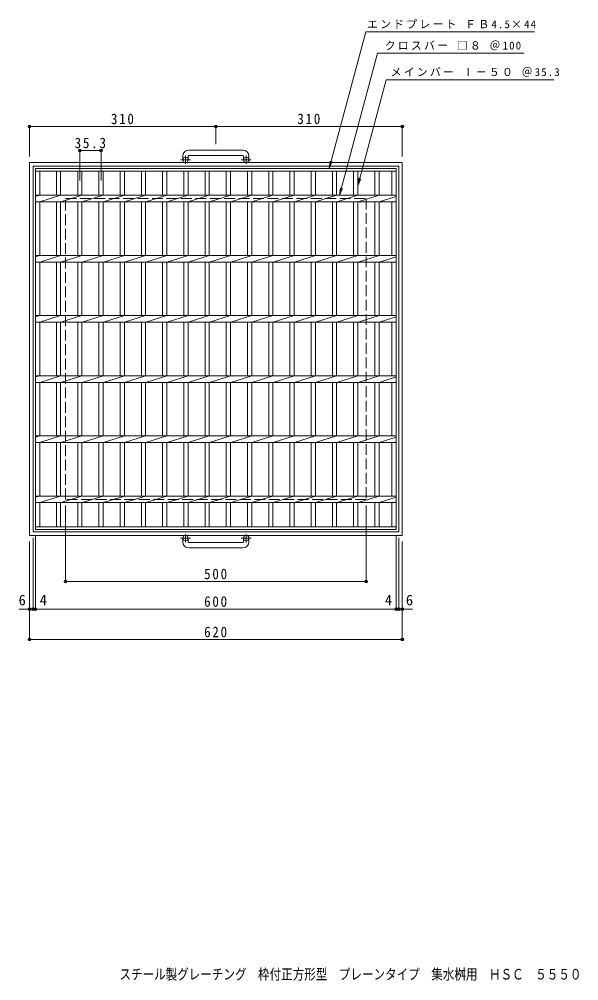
# Model space of a CAD drawing. Units: millimetres at full size, sheet at 1:6. Extents: x -703 to 1074, y -820 to 779.
# Drawn here: x -703 to 227, y -820 to 779 of the extents above; entities that cross this region are included whole.
import ezdxf
from ezdxf.enums import TextEntityAlignment as Align

# ---------------------------------------------------------------- set-up
doc = ezdxf.new("R2010")
doc.units = ezdxf.units.MM
doc.header["$LTSCALE"] = 6
doc.header["$PDMODE"] = 32
doc.header["$PDSIZE"] = 4.8
doc.linetypes.add('CHAIN1', pattern=[8, 5, -1, 1, -1])
doc.linetypes.add('DASHED3', pattern=[4, 3, -1])
for name, color, linetype, lineweight in [('B-1_ピット', 2, 'Continuous', 9), ('B-2_蓋', 3, 'Continuous', 9), ('B-4_寸法', 7, 'Continuous', 9), ('B-5_仕様文', 7, 'Continuous', 9)]:
    doc.layers.add(name, color=color, linetype=linetype, lineweight=lineweight)
doc.layers.add('F-5_F-5ﾚｲﾔ', color=2, linetype='Continuous')
doc.styles.add('ＭＳ ゴシック', font='')
doc.styles.get('ＭＳ ゴシック').set_extended_font_data('MS Gothic')

msp = doc.modelspace()

# ---------------------------------------------------------------- linework, layer by layer
at = {"layer": 'B-1_ピット'}
for p, q in [((-331.398, 561.509), (-421.398, 561.509)), ((-431.398, 551.509), (-431.398, 545.409)), ((-422.398, 551.509), (-422.398, 545.409)), ((-421.398, 552.509), (-331.398, 552.509)), ((-330.398, 551.509), (-330.398, 545.409)), ((-321.398, 551.509), (-321.398, 545.409)), ((-686.398, 540.909), (-66.398, 540.909)), ((-686.398, 540.909), (-686.398, -79.091)), ((-680.398, 534.909), (-72.398, 534.909)), ((-680.398, 534.909), (-680.398, -73.091)), ((-72.398, 534.909), (-72.398, -73.091)), ((-66.398, 540.909), (-66.398, -79.091)), ((-686.398, -79.091), (-66.398, -79.091)), ((-680.398, -73.091), (-72.398, -73.091)), ((-431.398, -89.692), (-431.398, -83.592)), ((-422.398, -89.692), (-422.398, -83.592)), ((-421.398, -90.692), (-331.398, -90.692)), ((-330.398, -89.692), (-330.398, -83.592)), ((-321.398, -89.692), (-321.398, -83.592)), ((-331.398, -99.692), (-421.398, -99.692))]:
    msp.add_line(p, q, dxfattribs=at)
at = {"layer": 'B-1_ピット', "linetype": 'CHAIN1'}
for p, q in [((-418.735, 545.409), (-435.142, 545.409)), ((-426.898, 538.801), (-426.898, 552.899)), ((-317.735, 545.409), (-334.142, 545.409)), ((-325.898, 538.801), (-325.898, 552.899)), ((-426.898, -76.985), (-426.898, -91.082)), ((-325.898, -76.985), (-325.898, -91.082)), ((-418.735, -83.592), (-435.142, -83.592)), ((-317.735, -83.592), (-334.142, -83.592))]:
    msp.add_line(p, q, dxfattribs=at)
at = {"layer": 'B-1_ピット', "linetype": 'DASHED3'}
for p, q in [((-626.398, 480.909), (-126.398, 480.909)), ((-626.398, -19.091), (-626.398, 480.909)), ((-126.398, 480.909), (-126.398, -19.091)), ((-126.398, -19.091), (-626.398, -19.091))]:
    msp.add_line(p, q, dxfattribs=at)
at = {"layer": 'B-1_ピット'}
for centre in [(-426.898, 545.409), (-325.898, 545.409), (-426.898, -83.592), (-325.898, -83.592)]:
    msp.add_circle(centre, 4.5, dxfattribs=at)
for centre, radius, start, end in [((-421.398, 551.509), 10, 90, 180), ((-331.398, 551.509), 10, 0, 90), ((-421.398, 551.509), 1, 90, 180), ((-331.398, 551.509), 1, 0, 90), ((-421.398, -89.692), 10, 180, 270), ((-421.398, -89.692), 1, 180, 270), ((-331.398, -89.692), 10, 270, 0), ((-331.398, -89.692), 1, 270, 0)]:
    msp.add_arc(centre, radius, start, end, dxfattribs=at)
at = {"layer": 'B-2_蓋'}
for p, q in [((-676.398, -69.091), (-676.398, 530.909)), ((-676.398, 530.909), (-76.398, 530.909)), ((-76.398, 530.909), (-76.398, -69.091)), ((-676.398, 526.409), (-76.398, 526.409)), ((-669.398, 486.449), (-669.398, 526.409)), ((-641.498, 526.409), (-641.498, 486.449)), ((-634.498, 526.409), (-634.498, 486.449)), ((-606.197, 526.409), (-606.197, 486.449)), ((-599.198, 526.409), (-599.198, 486.449)), ((-570.897, 526.409), (-570.897, 486.449)), ((-563.897, 526.409), (-563.897, 486.449)), ((-535.598, 526.409), (-535.598, 486.449)), ((-528.598, 526.409), (-528.598, 486.449)), ((-500.298, 526.409), (-500.298, 486.449)), ((-493.297, 526.409), (-493.297, 486.449)), ((-464.997, 526.409), (-464.997, 486.449)), ((-457.997, 526.409), (-457.997, 486.449)), ((-429.698, 526.409), (-429.698, 486.449)), ((-422.698, 526.409), (-422.698, 486.449)), ((-394.398, 526.409), (-394.398, 486.449)), ((-387.398, 526.409), (-387.398, 486.449)), ((-359.097, 526.409), (-359.097, 486.449)), ((-352.097, 526.409), (-352.097, 486.449)), ((-323.798, 526.409), (-323.798, 486.449)), ((-316.798, 526.409), (-316.798, 486.449)), ((-288.498, 526.409), (-288.498, 486.449)), ((-281.498, 526.409), (-281.498, 486.449)), ((-253.198, 526.409), (-253.198, 486.449)), ((-246.198, 526.409), (-246.198, 486.449)), ((-217.899, 526.409), (-217.899, 486.449)), ((-210.899, 526.409), (-210.899, 486.449)), ((-182.599, 526.409), (-182.599, 486.449)), ((-175.599, 526.409), (-175.599, 486.449)), ((-147.299, 526.409), (-147.299, 486.449)), ((-140.299, 526.409), (-140.299, 486.449)), ((-112, 526.409), (-112, 486.449)), ((-105, 526.409), (-105, 486.449)), ((-83.498, 526.409), (-83.498, 486.449)), ((-676.398, 484.369), (-669.798, 486.449)), ((-676.398, 486.449), (-76.398, 486.449)), ((-669.398, 475.449), (-634.498, 486.449)), ((-634.098, 475.449), (-599.198, 486.449)), ((-598.798, 475.449), (-563.898, 486.449)), ((-563.498, 475.449), (-528.598, 486.449)), ((-528.197, 475.449), (-493.298, 486.449)), ((-492.898, 475.449), (-457.998, 486.449)), ((-457.597, 475.449), (-422.698, 486.449)), ((-422.298, 475.449), (-387.398, 486.449)), ((-386.998, 475.449), (-352.098, 486.449)), ((-351.697, 475.449), (-316.798, 486.449)), ((-316.398, 475.449), (-281.498, 486.449)), ((-281.098, 475.449), (-246.198, 486.449)), ((-245.798, 475.449), (-210.898, 486.449)), ((-210.499, 475.449), (-175.599, 486.449)), ((-175.199, 475.449), (-140.299, 486.449)), ((-139.899, 475.449), (-104.999, 486.449)), ((-104.6, 475.449), (-76.398, 484.338)), ((-676.398, 475.449), (-76.398, 475.449)), ((-669.398, 386.448), (-669.398, 475.449)), ((-641.498, 475.449), (-641.498, 386.448)), ((-634.498, 475.449), (-634.498, 386.448)), ((-606.197, 475.449), (-606.197, 386.448)), ((-599.198, 475.449), (-599.198, 386.448)), ((-570.897, 475.449), (-570.897, 386.448)), ((-563.897, 475.449), (-563.897, 386.448)), ((-535.598, 475.449), (-535.598, 386.448)), ((-528.598, 475.449), (-528.598, 386.448)), ((-500.298, 475.449), (-500.298, 386.448)), ((-493.297, 475.449), (-493.297, 386.448)), ((-464.997, 475.449), (-464.997, 386.448)), ((-457.997, 475.449), (-457.997, 386.448)), ((-429.698, 475.449), (-429.698, 386.448)), ((-422.698, 475.449), (-422.698, 386.448)), ((-394.398, 475.449), (-394.398, 386.448)), ((-387.398, 475.449), (-387.398, 386.448)), ((-359.097, 475.449), (-359.097, 386.448)), ((-352.097, 475.449), (-352.097, 386.448)), ((-323.798, 475.449), (-323.798, 386.448)), ((-316.798, 475.449), (-316.798, 386.448)), ((-288.498, 475.449), (-288.498, 386.448)), ((-281.498, 475.449), (-281.498, 386.448)), ((-253.198, 475.449), (-253.198, 386.448)), ((-246.198, 475.449), (-246.198, 386.448)), ((-217.899, 475.449), (-217.899, 386.448)), ((-210.899, 475.449), (-210.899, 386.448)), ((-182.599, 475.449), (-182.599, 386.448)), ((-175.599, 475.449), (-175.599, 386.448)), ((-147.299, 475.449), (-147.299, 386.448)), ((-140.299, 475.449), (-140.299, 386.448)), ((-112, 475.449), (-112, 386.448)), ((-105, 475.449), (-105, 386.448)), ((-83.498, 475.449), (-83.498, 386.448)), ((-676.398, 384.369), (-669.798, 386.449)), ((-676.398, 386.449), (-76.398, 386.449)), ((-669.398, 375.449), (-634.498, 386.449)), ((-634.098, 375.449), (-599.198, 386.449)), ((-598.798, 375.449), (-563.898, 386.449)), ((-563.498, 375.449), (-528.598, 386.449)), ((-528.197, 375.449), (-493.298, 386.449)), ((-492.898, 375.449), (-457.998, 386.449)), ((-457.597, 375.449), (-422.698, 386.449)), ((-422.298, 375.449), (-387.398, 386.449)), ((-386.998, 375.449), (-352.098, 386.449)), ((-351.697, 375.449), (-316.798, 386.449)), ((-316.398, 375.449), (-281.498, 386.449)), ((-281.098, 375.449), (-246.198, 386.449)), ((-245.798, 375.449), (-210.898, 386.449)), ((-210.499, 375.449), (-175.599, 386.449)), ((-175.199, 375.449), (-140.299, 386.449)), ((-139.899, 375.449), (-104.999, 386.449)), ((-104.6, 375.449), (-76.398, 384.338)), ((-676.398, 375.449), (-76.398, 375.449)), ((-669.398, 286.448), (-669.398, 375.449)), ((-641.498, 375.449), (-641.498, 286.448)), ((-634.498, 375.449), (-634.498, 286.448)), ((-606.197, 375.449), (-606.197, 286.448)), ((-599.198, 375.449), (-599.198, 286.448)), ((-570.897, 375.449), (-570.897, 286.448)), ((-563.897, 375.449), (-563.897, 286.448)), ((-535.598, 375.449), (-535.598, 286.448)), ((-528.598, 375.449), (-528.598, 286.448)), ((-500.298, 375.449), (-500.298, 286.448)), ((-493.297, 375.449), (-493.297, 286.448)), ((-464.997, 375.449), (-464.997, 286.448)), ((-457.997, 375.449), (-457.997, 286.448)), ((-429.698, 375.449), (-429.698, 286.448)), ((-422.698, 375.449), (-422.698, 286.448)), ((-394.398, 375.449), (-394.398, 286.448)), ((-387.398, 375.449), (-387.398, 286.448)), ((-359.097, 375.449), (-359.097, 286.448)), ((-352.097, 375.449), (-352.097, 286.448)), ((-323.798, 375.449), (-323.798, 286.448)), ((-316.798, 375.449), (-316.798, 286.448)), ((-288.498, 375.449), (-288.498, 286.448)), ((-281.498, 375.449), (-281.498, 286.448)), ((-253.198, 375.449), (-253.198, 286.448)), ((-246.198, 375.449), (-246.198, 286.448)), ((-217.899, 375.449), (-217.899, 286.448)), ((-210.899, 375.449), (-210.899, 286.448)), ((-182.599, 375.449), (-182.599, 286.448)), ((-175.599, 375.449), (-175.599, 286.448)), ((-147.299, 375.449), (-147.299, 286.448)), ((-140.299, 375.449), (-140.299, 286.448)), ((-112, 375.449), (-112, 286.448)), ((-105, 375.449), (-105, 286.448)), ((-83.498, 375.449), (-83.498, 286.448)), ((-676.398, 284.368), (-669.798, 286.449)), ((-676.398, 286.449), (-76.398, 286.449)), ((-676.398, 275.449), (-76.398, 275.449)), ((-669.398, 275.449), (-634.498, 286.449)), ((-669.398, 186.449), (-669.398, 275.449)), ((-641.498, 275.449), (-641.498, 186.449)), ((-634.498, 275.449), (-634.498, 186.449)), ((-634.098, 275.449), (-599.198, 286.449)), ((-606.197, 275.449), (-606.197, 186.449)), ((-599.198, 275.449), (-599.198, 186.449)), ((-598.798, 275.449), (-563.898, 286.449)), ((-570.897, 275.449), (-570.897, 186.449)), ((-563.897, 275.449), (-563.897, 186.449)), ((-563.498, 275.449), (-528.598, 286.449)), ((-535.598, 275.449), (-535.598, 186.449)), ((-528.598, 275.449), (-528.598, 186.449)), ((-528.197, 275.449), (-493.298, 286.449)), ((-500.298, 275.449), (-500.298, 186.449)), ((-493.297, 275.449), (-493.297, 186.449)), ((-492.898, 275.449), (-457.998, 286.449)), ((-464.997, 275.449), (-464.997, 186.449)), ((-457.997, 275.449), (-457.997, 186.449)), ((-457.597, 275.449), (-422.698, 286.449)), ((-429.698, 275.449), (-429.698, 186.449)), ((-422.698, 275.449), (-422.698, 186.449)), ((-422.298, 275.449), (-387.398, 286.449)), ((-394.398, 275.449), (-394.398, 186.449)), ((-387.398, 275.449), (-387.398, 186.449)), ((-386.998, 275.449), (-352.098, 286.449)), ((-359.097, 275.449), (-359.097, 186.449)), ((-352.097, 275.449), (-352.097, 186.449)), ((-351.697, 275.449), (-316.798, 286.449)), ((-323.798, 275.449), (-323.798, 186.449)), ((-316.798, 275.449), (-316.798, 186.449)), ((-316.398, 275.449), (-281.498, 286.449)), ((-288.498, 275.449), (-288.498, 186.449)), ((-281.498, 275.449), (-281.498, 186.449)), ((-281.098, 275.449), (-246.198, 286.449)), ((-253.198, 275.449), (-253.198, 186.449)), ((-246.198, 275.449), (-246.198, 186.449)), ((-245.798, 275.449), (-210.898, 286.449)), ((-217.899, 275.449), (-217.899, 186.449)), ((-210.899, 275.449), (-210.899, 186.449)), ((-210.499, 275.449), (-175.599, 286.449)), ((-182.599, 275.449), (-182.599, 186.449)), ((-175.599, 275.449), (-175.599, 186.449)), ((-175.199, 275.449), (-140.299, 286.449)), ((-147.299, 275.449), (-147.299, 186.449)), ((-140.299, 275.449), (-140.299, 186.449)), ((-139.899, 275.449), (-104.999, 286.449)), ((-112, 275.449), (-112, 186.449)), ((-105, 275.449), (-105, 186.449)), ((-104.6, 275.449), (-76.398, 284.338)), ((-83.498, 275.449), (-83.498, 186.449)), ((-676.398, 184.368), (-669.798, 186.449)), ((-676.398, 186.449), (-76.398, 186.449)), ((-669.398, 175.449), (-634.498, 186.449)), ((-634.098, 175.449), (-599.198, 186.449)), ((-598.798, 175.449), (-563.898, 186.449)), ((-563.498, 175.449), (-528.598, 186.449)), ((-528.197, 175.449), (-493.298, 186.449)), ((-492.898, 175.449), (-457.998, 186.449)), ((-457.597, 175.449), (-422.698, 186.449)), ((-422.298, 175.449), (-387.398, 186.449)), ((-386.998, 175.449), (-352.098, 186.449)), ((-351.697, 175.449), (-316.798, 186.449)), ((-316.398, 175.449), (-281.498, 186.449)), ((-281.098, 175.449), (-246.198, 186.449)), ((-245.798, 175.449), (-210.898, 186.449)), ((-210.499, 175.449), (-175.599, 186.449)), ((-175.199, 175.449), (-140.299, 186.449)), ((-139.899, 175.449), (-104.999, 186.449)), ((-104.6, 175.449), (-76.398, 184.338)), ((-676.398, 175.449), (-76.398, 175.449)), ((-669.398, 86.448), (-669.398, 175.449)), ((-641.498, 175.449), (-641.498, 86.448)), ((-634.498, 175.449), (-634.498, 86.448)), ((-606.197, 175.449), (-606.197, 86.448)), ((-599.198, 175.449), (-599.198, 86.448)), ((-570.897, 175.449), (-570.897, 86.448)), ((-563.897, 175.449), (-563.897, 86.448)), ((-535.598, 175.449), (-535.598, 86.448)), ((-528.598, 175.449), (-528.598, 86.448)), ((-500.298, 175.449), (-500.298, 86.448)), ((-493.297, 175.449), (-493.297, 86.448)), ((-464.997, 175.449), (-464.997, 86.448)), ((-457.997, 175.449), (-457.997, 86.448)), ((-429.698, 175.449), (-429.698, 86.448)), ((-422.698, 175.449), (-422.698, 86.448)), ((-394.398, 175.449), (-394.398, 86.448)), ((-387.398, 175.449), (-387.398, 86.448)), ((-359.097, 175.449), (-359.097, 86.448)), ((-352.097, 175.449), (-352.097, 86.448)), ((-323.798, 175.449), (-323.798, 86.448)), ((-316.798, 175.449), (-316.798, 86.448)), ((-288.498, 175.449), (-288.498, 86.448)), ((-281.498, 175.449), (-281.498, 86.448)), ((-253.198, 175.449), (-253.198, 86.448)), ((-246.198, 175.449), (-246.198, 86.448)), ((-217.899, 175.449), (-217.899, 86.448)), ((-210.899, 175.449), (-210.899, 86.448)), ((-182.599, 175.449), (-182.599, 86.448)), ((-175.599, 175.449), (-175.599, 86.448)), ((-147.299, 175.449), (-147.299, 86.448)), ((-140.299, 175.449), (-140.299, 86.448)), ((-112, 175.449), (-112, 86.448)), ((-105, 175.449), (-105, 86.448)), ((-83.498, 175.449), (-83.498, 86.448)), ((-676.398, 84.368), (-669.798, 86.449)), ((-676.398, 86.448), (-76.398, 86.448)), ((-669.398, 75.449), (-634.498, 86.449)), ((-634.098, 75.449), (-599.198, 86.449)), ((-598.798, 75.449), (-563.898, 86.449)), ((-563.498, 75.449), (-528.598, 86.449)), ((-528.197, 75.449), (-493.298, 86.449)), ((-492.898, 75.449), (-457.998, 86.449)), ((-457.597, 75.449), (-422.698, 86.449)), ((-422.298, 75.449), (-387.398, 86.449)), ((-386.998, 75.449), (-352.098, 86.449)), ((-351.697, 75.449), (-316.798, 86.449)), ((-316.398, 75.449), (-281.498, 86.449)), ((-281.098, 75.449), (-246.198, 86.449)), ((-245.798, 75.449), (-210.898, 86.449)), ((-210.499, 75.449), (-175.599, 86.449)), ((-175.199, 75.449), (-140.299, 86.449)), ((-139.899, 75.449), (-104.999, 86.449)), ((-104.6, 75.449), (-76.398, 84.337)), ((-676.398, 75.449), (-76.398, 75.449)), ((-676.398, 75.449), (-76.398, 75.449)), ((-669.398, -13.552), (-669.398, 75.449)), ((-641.498, 75.449), (-641.498, -13.552)), ((-634.498, 75.449), (-634.498, -13.552)), ((-606.197, 75.449), (-606.197, -13.552)), ((-599.198, 75.449), (-599.198, -13.552)), ((-570.897, 75.449), (-570.897, -13.552)), ((-563.897, 75.449), (-563.897, -13.552)), ((-535.598, 75.449), (-535.598, -13.552)), ((-528.598, 75.449), (-528.598, -13.552)), ((-500.298, 75.449), (-500.298, -13.552)), ((-493.297, 75.449), (-493.297, -13.552)), ((-464.997, 75.449), (-464.997, -13.552)), ((-457.997, 75.449), (-457.997, -13.552)), ((-429.698, 75.449), (-429.698, -13.552)), ((-422.698, 75.449), (-422.698, -13.552)), ((-394.398, 75.449), (-394.398, -13.552)), ((-387.398, 75.449), (-387.398, -13.552)), ((-359.097, 75.449), (-359.097, -13.552)), ((-352.097, 75.449), (-352.097, -13.552)), ((-323.798, 75.449), (-323.798, -13.552)), ((-316.798, 75.449), (-316.798, -13.552)), ((-288.498, 75.449), (-288.498, -13.552)), ((-281.498, 75.449), (-281.498, -13.552)), ((-253.198, 75.449), (-253.198, -13.552)), ((-246.198, 75.449), (-246.198, -13.552)), ((-217.899, 75.449), (-217.899, -13.552)), ((-210.899, 75.449), (-210.899, -13.552)), ((-182.599, 75.449), (-182.599, -13.552)), ((-175.599, 75.449), (-175.599, -13.552)), ((-147.299, 75.449), (-147.299, -13.552)), ((-140.299, 75.449), (-140.299, -13.552)), ((-112, 75.449), (-112, -13.552)), ((-105, 75.449), (-105, -13.552)), ((-83.498, 75.449), (-83.498, -13.552)), ((-676.398, -15.632), (-669.798, -13.551)), ((-676.398, -13.552), (-76.398, -13.552)), ((-669.398, -24.551), (-634.498, -13.551)), ((-634.098, -24.551), (-599.198, -13.551)), ((-598.798, -24.551), (-563.898, -13.551)), ((-563.498, -24.551), (-528.598, -13.551)), ((-528.197, -24.551), (-493.298, -13.551)), ((-492.898, -24.551), (-457.998, -13.551)), ((-457.597, -24.551), (-422.698, -13.551)), ((-422.298, -24.551), (-387.398, -13.551)), ((-386.998, -24.551), (-352.098, -13.551)), ((-351.697, -24.551), (-316.798, -13.551)), ((-316.398, -24.551), (-281.498, -13.551)), ((-281.098, -24.551), (-246.198, -13.551)), ((-245.798, -24.551), (-210.898, -13.551)), ((-210.499, -24.551), (-175.599, -13.551)), ((-175.199, -24.551), (-140.299, -13.551)), ((-139.899, -24.551), (-104.999, -13.551)), ((-104.6, -24.551), (-76.398, -15.663)), ((-676.398, -24.551), (-76.398, -24.551)), ((-676.398, -24.551), (-76.398, -24.551)), ((-669.398, -64.591), (-669.398, -24.551)), ((-641.498, -24.551), (-641.498, -64.591)), ((-634.498, -24.551), (-634.498, -64.591)), ((-606.197, -24.551), (-606.197, -64.591)), ((-599.198, -24.551), (-599.198, -64.591)), ((-570.897, -24.551), (-570.897, -64.591)), ((-563.897, -24.551), (-563.897, -64.591)), ((-535.598, -24.551), (-535.598, -64.591)), ((-528.598, -24.551), (-528.598, -64.591)), ((-500.298, -24.551), (-500.298, -64.591)), ((-493.297, -24.551), (-493.297, -64.591)), ((-464.997, -24.551), (-464.997, -64.591)), ((-457.997, -24.551), (-457.997, -64.591)), ((-429.698, -24.551), (-429.698, -64.591)), ((-422.698, -24.551), (-422.698, -64.591)), ((-394.398, -24.551), (-394.398, -64.591)), ((-387.398, -24.551), (-387.398, -64.591)), ((-359.097, -24.551), (-359.097, -64.591)), ((-352.097, -24.551), (-352.097, -64.591)), ((-323.798, -24.551), (-323.798, -64.591)), ((-316.798, -24.551), (-316.798, -64.591)), ((-288.498, -24.551), (-288.498, -64.591)), ((-281.498, -24.551), (-281.498, -64.591)), ((-253.198, -24.551), (-253.198, -64.591)), ((-246.198, -24.551), (-246.198, -64.591)), ((-217.899, -24.551), (-217.899, -64.591)), ((-210.899, -24.551), (-210.899, -64.591)), ((-182.599, -24.551), (-182.599, -64.591)), ((-175.599, -24.551), (-175.599, -64.591)), ((-147.299, -24.551), (-147.299, -64.591)), ((-140.299, -24.551), (-140.299, -64.591)), ((-112, -24.551), (-112, -64.591)), ((-105, -24.551), (-105, -64.591)), ((-83.498, -24.551), (-83.498, -64.591)), ((-76.398, -64.591), (-676.398, -64.591)), ((-76.398, -69.091), (-676.398, -69.091))]:
    msp.add_line(p, q, dxfattribs=at)
at = {"layer": 'B-4_寸法'}
for p, q in [((-686.398, 602.409), (-686.398, 550.909)), ((-686.398, 600.909), (-376.398, 600.909)), ((-376.398, 602.409), (-376.398, 571.509)), ((-376.398, 600.909), (-66.398, 600.909)), ((-66.398, 602.409), (-66.398, 550.909)), ((-602.697, 562.409), (-602.697, 510.909)), ((-602.697, 560.909), (-567.397, 560.909)), ((-567.397, 562.409), (-567.397, 510.909)), ((-626.398, -157.211), (-626.398, -29.091)), ((-126.398, -157.211), (-126.398, -29.091)), ((-676.398, -203.116), (-676.398, -79.091)), ((-76.398, -203.116), (-76.398, -79.091)), ((-686.398, -253.688), (-686.398, -89.091)), ((-680.398, -203.116), (-680.398, -83.091)), ((-72.397, -203.116), (-72.397, -83.091)), ((-66.397, -253.688), (-66.397, -89.091)), ((-626.398, -155.711), (-126.398, -155.711)), ((-686.398, -201.616), (-703.398, -201.616)), ((-686.398, -201.616), (-680.398, -201.616)), ((-680.398, -201.616), (-676.398, -201.616)), ((-676.398, -201.616), (-76.398, -201.616)), ((-76.398, -201.616), (-72.397, -201.616)), ((-72.397, -201.616), (-66.397, -201.616)), ((-66.397, -201.616), (-49.397, -201.616)), ((-686.398, -252.188), (-66.397, -252.188))]:
    msp.add_line(p, q, dxfattribs=at)
for p in [(-686.398, 600.909), (-376.398, 600.909), (-66.398, 600.909), (-602.697, 560.909), (-567.397, 560.909), (-626.398, -155.711), (-126.398, -155.711), (-686.398, -201.616), (-680.398, -201.616), (-676.398, -201.616), (-76.398, -201.616), (-72.397, -201.616), (-66.397, -201.616), (-686.398, -252.188), (-66.397, -252.188)]:
    msp.add_point(p, dxfattribs=at)
at = {"layer": 'B-5_仕様文'}
for p, q in [((-187.932, 530.909), (-126.956, 758.475)), ((-126.956, 758.475), (153.396, 758.475)), ((-170.72, 486.449), (-107.461, 722.535)), ((-107.461, 722.535), (136.542, 722.535)), ((-140.299, 502.415), (-93.124, 678.475)), ((-93.124, 678.475), (185.769, 678.475)), ((-187.932, 530.909), (-186.301, 543.302)), ((-187.932, 530.909), (-183.149, 542.457)), ((-140.299, 502.415), (-138.668, 514.808)), ((-140.299, 502.415), (-135.516, 513.964)), ((-170.72, 486.449), (-169.088, 498.842)), ((-170.72, 486.449), (-165.936, 497.997))]:
    msp.add_line(p, q, dxfattribs=at)

# ---------------------------------------------------------------- texts
at = {"layer": 'B-4_寸法', "color": 2, "style": 'ＭＳ ゴシック'}
for s, p in [('6', (-704.398, -200.616)), ('4', (-669.398, -200.616)), ('4', (-95.397, -200.616)), ('6', (-60.397, -200.616))]:
    msp.add_text(s, height=17.6, dxfattribs=at).set_placement(p, align=Align.BOTTOM_LEFT)
at = {"layer": 'B-4_寸法', "color": 2, "char_height": 17.6, "attachment_point": 7, "style": 'ＭＳ ゴシック'}
for s, insert in [('\\T1.27;\\W0.9;310', (-550.898, 604.509)), ('\\T1.27;\\W0.9;310', (-240.898, 604.509)), ('\\T1.28;\\W0.9;35.3', (-611.297, 564.509)), ('\\T1.27;\\W0.9;500', (-395.898, -152.111)), ('\\T1.27;\\W0.9;600', (-395.898, -198.016)), ('\\T1.27;\\W0.9;620', (-395.898, -248.588))]:
    msp.add_mtext(s, dxfattribs=dict(at, insert=insert))
at = {"layer": 'B-5_仕様文', "char_height": 13.2, "attachment_point": 7, "style": 'ＭＳ ゴシック'}
for s, insert in [('\\T1.21;エンドプレート\\~ＦＢ4.5×44', (-125.049, 763.475)), ('\\T1.21;クロスバー\\~□８\\~＠100', (-95.52, 727.535)), ('\\T1.21;メインバー\\~Ⅰ－５０\\~＠35.3', (-85.731, 683.475))]:
    msp.add_mtext(s, dxfattribs=dict(at, insert=insert))
at = {"layer": 'F-5_F-5ﾚｲﾔ', "style": 'ＭＳ ゴシック', "width": 0.8}
msp.add_text('スチール製グレーチング\u3000枠付正方形型\u3000プレーンタイプ\u3000集水桝用\u3000ＨＳＣ\u3000５５５０', height=17.6, dxfattribs=at).set_placement((-536.7, -822.782), align=Align.BOTTOM_LEFT)

doc.saveas('drawing.dxf')
